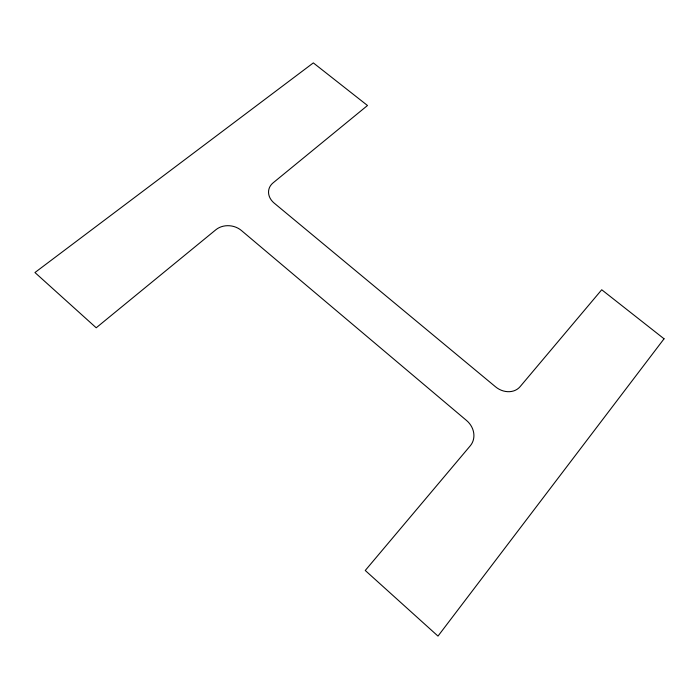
<?xml version="1.0" encoding="UTF-8"?>
<svg xmlns="http://www.w3.org/2000/svg" width="699" height="699" viewBox="0 0 699 699"><rect width="100%" height="100%" fill="white"/><g stroke="black" fill="none" stroke-linecap="round" stroke-linejoin="round"><path stroke-width="1.05" d="M664.05 338.797L437.993 636.099L365.254 570.48L470.296 445.779A19.257 17.003 39 0 0 466.565 420.501L241.365 230.469A18.191 15.203 8.8 0 0 215.886 229.735L96.209 327.787L34.95 272.531L313.335 62.901L367.499 105.505L273.064 182.885A17.361 14.067 13.5 0 0 274.157 203.086L495.556 386.827A18.445 15.57 36.5 0 0 520.082 386.687L601.725 289.762L664.05 338.797"/></g></svg>
